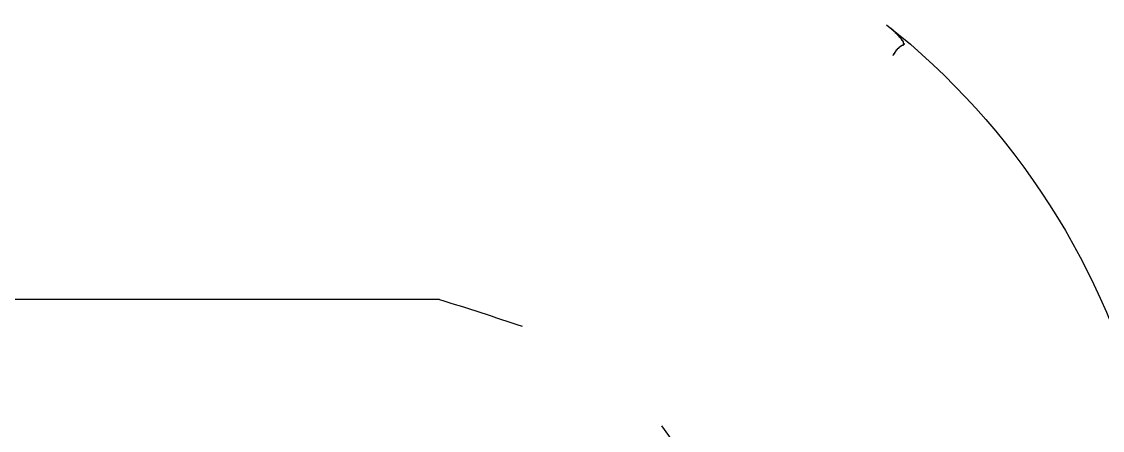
# Model space of a CAD drawing. Header units: millimetres. Extents: x 2698011 to 2856548, y 1019778 to 1210064.
# Drawn here: x 2786959.9 to 2787094.2, y 1123989.3 to 1124040.1 of the extents above; entities that cross this region are included whole.
import ezdxf

# ---------------------------------------------------------------- set-up
doc = ezdxf.new("R2010")
doc.units = ezdxf.units.MM
doc.layers.add('Bloques borde', color=9, linetype='Continuous')
doc.layers.add('Y_ CAJAS', color=9, linetype='Continuous')

# ---------------------------------------------------------------- blocks, each defined once
blk = doc.blocks.new('CO ALURA_  2500 tras 1120 CE ESQ - Inc')
at = {"layer": 'Bloques borde'}
blk.add_line((0.4553, -0.04249), (0.03769, -0.04249), dxfattribs=at)
blk.add_line((0.4553, -0.04249), (0.03769, -0.04249), dxfattribs=at)
for points in [[(0.51167, -0.07281, 0), (0.51167, -0.07282, 0), (0.51167, -0.07283, 0), (0.51167, -0.07283, 0), (0.51167, -0.07284, 0), (0.51167, -0.07285, 0), (0.51167, -0.07285, 0), (0.51167, -0.07286, 0), (0.51177, -0.07287, 0), (0.51177, -0.07287, 0), (0.51177, -0.07288, 0), (0.51177, -0.07289, 0), (0.51177, -0.07289, 0), (0.51177, -0.0729, 0), (0.51177, -0.07291, 0), (0.51177, -0.07291, 0), (0.51177, -0.07292, 0), (0.51177, -0.07292, 0), (0.51177, -0.07293, 0), (0.51177, -0.07294, 0), (0.51177, -0.07294, 0), (0.51177, -0.07295, 0), (0.51177, -0.07296, 0), (0.51177, -0.07296, 0), (0.51177, -0.07297, 0), (0.51177, -0.07297, 0), (0.51177, -0.07298, 0), (0.51177, -0.07299, 0), (0.51177, -0.07299, 0), (0.51177, -0.073, 0), (0.51177, -0.073, 0), (0.51177, -0.07301, 0), (0.51177, -0.07302, 0), (0.51177, -0.07302, 0), (0.51177, -0.07303, 0), (0.51177, -0.07303, 0), (0.51177, -0.07304, 0), (0.51187, -0.07305, 0), (0.51187, -0.07305, 0), (0.51187, -0.07306, 0), (0.51187, -0.07306, 0), (0.51187, -0.07307, 0), (0.51187, -0.07308, 0), (0.51187, -0.07308, 0), (0.51187, -0.07309, 0), (0.51187, -0.07309, 0), (0.51187, -0.0731, 0), (0.51187, -0.0731, 0), (0.51187, -0.07311, 0), (0.51187, -0.07312, 0), (0.51187, -0.07312, 0), (0.51187, -0.07313, 0), (0.51187, -0.07313, 0), (0.51187, -0.07314, 0), (0.51187, -0.07314, 0), (0.51187, -0.07315, 0), (0.51187, -0.07316, 0), (0.51187, -0.07316, 0), (0.51187, -0.07317, 0), (0.51187, -0.07317, 0), (0.51187, -0.07318, 0), (0.51187, -0.07318, 0), (0.51187, -0.07319, 0), (0.51187, -0.07319, 0), (0.51187, -0.0732, 0), (0.51187, -0.07321, 0), (0.51197, -0.07321, 0), (0.51197, -0.07322, 0), (0.51197, -0.07322, 0), (0.51197, -0.07323, 0), (0.51197, -0.07323, 0), (0.51197, -0.07324, 0), (0.51197, -0.07324, 0), (0.51197, -0.07325, 0), (0.51197, -0.07325, 0), (0.51197, -0.07326, 0), (0.51197, -0.07326, 0), (0.51197, -0.07327, 0), (0.51197, -0.07327, 0), (0.51197, -0.07328, 0), (0.51197, -0.07328, 0), (0.51197, -0.07329, 0), (0.51197, -0.07329, 0), (0.51197, -0.0733, 0), (0.51197, -0.07331, 0), (0.51197, -0.07331, 0), (0.51197, -0.07332, 0), (0.51197, -0.07332, 0), (0.51197, -0.07333, 0), (0.51197, -0.07333, 0), (0.51197, -0.07334, 0), (0.51197, -0.07334, 0), (0.51197, -0.07335, 0), (0.51207, -0.07335, 0), (0.51207, -0.07336, 0), (0.51207, -0.07336, 0), (0.51207, -0.07337, 0), (0.51207, -0.07337, 0), (0.51207, -0.07338, 0), (0.51207, -0.07338, 0), (0.51207, -0.07338, 0), (0.51207, -0.07339, 0), (0.51207, -0.07339, 0), (0.51207, -0.0734, 0), (0.51207, -0.0734, 0), (0.51207, -0.07341, 0), (0.51207, -0.07341, 0), (0.51207, -0.07342, 0), (0.51207, -0.07342, 0), (0.51207, -0.07343, 0), (0.51207, -0.07343, 0), (0.51207, -0.07344, 0), (0.51207, -0.07344, 0), (0.51207, -0.07345, 0), (0.51207, -0.07345, 0), (0.51207, -0.07346, 0), (0.51207, -0.07346, 0), (0.51207, -0.07347, 0), (0.51207, -0.07347, 0), (0.51207, -0.07347, 0), (0.51207, -0.07348, 0), (0.51217, -0.07348, 0), (0.51217, -0.07349, 0), (0.51217, -0.07349, 0), (0.51217, -0.0735, 0), (0.51217, -0.0735, 0), (0.51217, -0.07351, 0), (0.51217, -0.07351, 0), (0.51217, -0.07351, 0), (0.51217, -0.07352, 0), (0.51217, -0.07352, 0), (0.51217, -0.07353, 0), (0.51217, -0.07353, 0), (0.51217, -0.07354, 0), (0.51217, -0.07354, 0), (0.51217, -0.07354, 0), (0.51217, -0.07355, 0), (0.51217, -0.07355, 0), (0.51217, -0.07356, 0), (0.51217, -0.07356, 0), (0.51217, -0.07357, 0), (0.51217, -0.07357, 0), (0.51217, -0.07357, 0), (0.51217, -0.07358, 0), (0.51217, -0.07358, 0), (0.51217, -0.07359, 0), (0.51217, -0.07359, 0), (0.51217, -0.07359, 0), (0.51227, -0.0736, 0), (0.51227, -0.0736, 0), (0.51227, -0.07361, 0), (0.51227, -0.07361, 0), (0.51227, -0.07361, 0), (0.51227, -0.07362, 0), (0.51227, -0.07362, 0), (0.51227, -0.07363, 0), (0.51227, -0.07363, 0), (0.51227, -0.07363, 0), (0.51227, -0.07364, 0), (0.51227, -0.07364, 0), (0.51227, -0.07365, 0), (0.51227, -0.07365, 0), (0.51227, -0.07365, 0), (0.51227, -0.07366, 0), (0.51227, -0.07366, 0), (0.51227, -0.07366, 0), (0.51227, -0.07367, 0), (0.51227, -0.07367, 0), (0.51227, -0.07368, 0), (0.51227, -0.07368, 0), (0.51227, -0.07368, 0), (0.51227, -0.07369, 0), (0.51227, -0.07369, 0), (0.51227, -0.07369, 0), (0.51227, -0.0737, 0), (0.51227, -0.0737, 0), (0.51237, -0.0737, 0), (0.51237, -0.07371, 0), (0.51237, -0.07371, 0), (0.51237, -0.07371, 0), (0.51237, -0.07372, 0), (0.51237, -0.07372, 0), (0.51237, -0.07373, 0), (0.51237, -0.07373, 0), (0.51237, -0.07373, 0), (0.51237, -0.07374, 0), (0.51237, -0.07374, 0), (0.51237, -0.07374, 0), (0.51237, -0.07375, 0), (0.51237, -0.07375, 0), (0.51237, -0.07375, 0), (0.51237, -0.07376, 0), (0.51237, -0.07376, 0), (0.51237, -0.07376, 0), (0.51237, -0.07377, 0), (0.51237, -0.07377, 0), (0.51237, -0.07377, 0), (0.51237, -0.07377, 0), (0.51237, -0.07378, 0), (0.51237, -0.07378, 0), (0.51237, -0.07378, 0), (0.51237, -0.07379, 0), (0.51237, -0.07379, 0), (0.51237, -0.07379, 0), (0.51237, -0.0738, 0), (0.51247, -0.0738, 0), (0.51247, -0.0738, 0), (0.51247, -0.07381, 0), (0.51247, -0.07381, 0), (0.51247, -0.07381, 0), (0.51247, -0.07381, 0), (0.51247, -0.07382, 0), (0.51247, -0.07382, 0), (0.51247, -0.07382, 0), (0.51247, -0.07383, 0), (0.51247, -0.07383, 0), (0.51247, -0.07383, 0), (0.51247, -0.07384, 0), (0.51247, -0.07384, 0), (0.51247, -0.07384, 0), (0.51247, -0.07384, 0), (0.51247, -0.07385, 0), (0.51247, -0.07385, 0), (0.51247, -0.07385, 0), (0.51247, -0.07385, 0), (0.51247, -0.07386, 0), (0.51247, -0.07386, 0), (0.51247, -0.07386, 0), (0.51247, -0.07387, 0), (0.51247, -0.07387, 0), (0.51247, -0.07387, 0), (0.51247, -0.07387, 0), (0.51247, -0.07388, 0), (0.51247, -0.07388, 0), (0.51247, -0.07388, 0), (0.51247, -0.07388, 0), (0.51257, -0.07389, 0), (0.51257, -0.07389, 0), (0.51257, -0.07389, 0), (0.51257, -0.07389, 0), (0.51257, -0.0739, 0), (0.51257, -0.0739, 0), (0.51257, -0.0739, 0), (0.51257, -0.0739, 0), (0.51257, -0.07391, 0), (0.51257, -0.07391, 0), (0.51257, -0.07391, 0), (0.51257, -0.07391, 0), (0.51257, -0.07392, 0), (0.51257, -0.07392, 0), (0.51257, -0.07392, 0), (0.51257, -0.07392, 0), (0.51257, -0.07393, 0), (0.51257, -0.07393, 0), (0.51257, -0.07393, 0), (0.51257, -0.07393, 0), (0.51257, -0.07393, 0), (0.51257, -0.07394, 0), (0.51257, -0.07394, 0), (0.51257, -0.07394, 0), (0.51257, -0.07394, 0), (0.51257, -0.07395, 0), (0.51257, -0.07395, 0), (0.51257, -0.07395, 0), (0.51257, -0.07395, 0), (0.51257, -0.07395, 0), (0.51257, -0.07396, 0), (0.51257, -0.07396, 0), (0.51267, -0.07396, 0), (0.51267, -0.07396, 0), (0.51267, -0.07396, 0), (0.51267, -0.07397, 0), (0.51267, -0.07397, 0), (0.51267, -0.07397, 0), (0.51267, -0.07397, 0), (0.51267, -0.07397, 0), (0.51267, -0.07398, 0), (0.51267, -0.07398, 0), (0.51267, -0.07398, 0), (0.51267, -0.07398, 0), (0.51267, -0.07398, 0), (0.51267, -0.07398, 0), (0.51267, -0.07399, 0), (0.51267, -0.07399, 0), (0.51267, -0.07399, 0), (0.51267, -0.07399, 0), (0.51267, -0.07399, 0), (0.51267, -0.074, 0), (0.51267, -0.074, 0), (0.51267, -0.074, 0), (0.51267, -0.074, 0), (0.51267, -0.074, 0), (0.51267, -0.074, 0), (0.51267, -0.07401, 0), (0.51267, -0.07401, 0), (0.51267, -0.07401, 0), (0.51267, -0.07401, 0), (0.51267, -0.07401, 0), (0.51267, -0.07401, 0), (0.51267, -0.07401, 0), (0.51267, -0.07402, 0), (0.51267, -0.07402, 0), (0.51267, -0.07402, 0), (0.51267, -0.07402, 0), (0.51267, -0.07402, 0), (0.51277, -0.07402, 0), (0.51277, -0.07402, 0), (0.51277, -0.07403, 0), (0.51277, -0.07403, 0), (0.51277, -0.07403, 0), (0.51277, -0.07403, 0), (0.51277, -0.07403, 0), (0.51277, -0.07403, 0), (0.51277, -0.07403, 0), (0.51277, -0.07404, 0), (0.51277, -0.07404, 0), (0.51277, -0.07404, 0), (0.51277, -0.07404, 0), (0.51277, -0.07404, 0), (0.51277, -0.07404, 0), (0.51277, -0.07404, 0), (0.51277, -0.07404, 0), (0.51277, -0.07405, 0), (0.51277, -0.07405, 0), (0.51277, -0.07405, 0), (0.51277, -0.07405, 0), (0.51277, -0.07405, 0), (0.51277, -0.07405, 0), (0.51277, -0.07405, 0), (0.51277, -0.07405, 0), (0.51277, -0.07405, 0), (0.51277, -0.07406, 0), (0.51277, -0.07406, 0), (0.51277, -0.07406, 0), (0.51277, -0.07406, 0), (0.51277, -0.07406, 0), (0.51277, -0.07406, 0), (0.51277, -0.07406, 0), (0.51277, -0.07406, 0), (0.51277, -0.07406, 0), (0.51277, -0.07406, 0), (0.51277, -0.07406, 0), (0.51277, -0.07407, 0), (0.51277, -0.07407, 0), (0.51277, -0.07407, 0), (0.51277, -0.07407, 0), (0.51277, -0.07407, 0), (0.51277, -0.07407, 0), (0.51287, -0.07407, 0), (0.51287, -0.07407, 0), (0.51287, -0.07407, 0), (0.51287, -0.07407, 0), (0.51287, -0.07407, 0), (0.51287, -0.07407, 0), (0.51287, -0.07407, 0), (0.51287, -0.07408, 0), (0.51287, -0.07408, 0), (0.51287, -0.07408, 0), (0.51287, -0.07408, 0), (0.51287, -0.07408, 0), (0.51287, -0.07408, 0), (0.51287, -0.07408, 0), (0.51287, -0.07408, 0), (0.51287, -0.07408, 0), (0.51287, -0.07408, 0), (0.51287, -0.07408, 0), (0.51287, -0.07408, 0), (0.51287, -0.07408, 0), (0.51287, -0.07408, 0), (0.51287, -0.07408, 0), (0.51287, -0.07408, 0), (0.51287, -0.07408, 0), (0.51287, -0.07408, 0), (0.51287, -0.07408, 0), (0.51287, -0.07408, 0), (0.51287, -0.07409, 0), (0.51287, -0.07409, 0), (0.51287, -0.07409, 0), (0.51287, -0.07409, 0), (0.51287, -0.07409, 0), (0.51287, -0.07409, 0), (0.51287, -0.07409, 0), (0.51287, -0.07409, 0), (0.51287, -0.07409, 0)], [(0.51167, -0.07281, 0), (0.51167, -0.07282, 0), (0.51167, -0.07283, 0), (0.51167, -0.07283, 0), (0.51167, -0.07284, 0), (0.51167, -0.07285, 0), (0.51167, -0.07285, 0), (0.51167, -0.07286, 0), (0.51177, -0.07287, 0), (0.51177, -0.07287, 0), (0.51177, -0.07288, 0), (0.51177, -0.07289, 0), (0.51177, -0.07289, 0), (0.51177, -0.0729, 0), (0.51177, -0.07291, 0), (0.51177, -0.07291, 0), (0.51177, -0.07292, 0), (0.51177, -0.07292, 0), (0.51177, -0.07293, 0), (0.51177, -0.07294, 0), (0.51177, -0.07294, 0), (0.51177, -0.07295, 0), (0.51177, -0.07296, 0), (0.51177, -0.07296, 0), (0.51177, -0.07297, 0), (0.51177, -0.07297, 0), (0.51177, -0.07298, 0), (0.51177, -0.07299, 0), (0.51177, -0.07299, 0), (0.51177, -0.073, 0), (0.51177, -0.073, 0), (0.51177, -0.07301, 0), (0.51177, -0.07302, 0), (0.51177, -0.07302, 0), (0.51177, -0.07303, 0), (0.51177, -0.07303, 0), (0.51177, -0.07304, 0), (0.51187, -0.07305, 0), (0.51187, -0.07305, 0), (0.51187, -0.07306, 0), (0.51187, -0.07306, 0), (0.51187, -0.07307, 0), (0.51187, -0.07308, 0), (0.51187, -0.07308, 0), (0.51187, -0.07309, 0), (0.51187, -0.07309, 0), (0.51187, -0.0731, 0), (0.51187, -0.0731, 0), (0.51187, -0.07311, 0), (0.51187, -0.07312, 0), (0.51187, -0.07312, 0), (0.51187, -0.07313, 0), (0.51187, -0.07313, 0), (0.51187, -0.07314, 0), (0.51187, -0.07314, 0), (0.51187, -0.07315, 0), (0.51187, -0.07316, 0), (0.51187, -0.07316, 0), (0.51187, -0.07317, 0), (0.51187, -0.07317, 0), (0.51187, -0.07318, 0), (0.51187, -0.07318, 0), (0.51187, -0.07319, 0), (0.51187, -0.07319, 0), (0.51187, -0.0732, 0), (0.51187, -0.07321, 0), (0.51197, -0.07321, 0), (0.51197, -0.07322, 0), (0.51197, -0.07322, 0), (0.51197, -0.07323, 0), (0.51197, -0.07323, 0), (0.51197, -0.07324, 0), (0.51197, -0.07324, 0), (0.51197, -0.07325, 0), (0.51197, -0.07325, 0), (0.51197, -0.07326, 0), (0.51197, -0.07326, 0), (0.51197, -0.07327, 0), (0.51197, -0.07327, 0), (0.51197, -0.07328, 0), (0.51197, -0.07328, 0), (0.51197, -0.07329, 0), (0.51197, -0.07329, 0), (0.51197, -0.0733, 0), (0.51197, -0.07331, 0), (0.51197, -0.07331, 0), (0.51197, -0.07332, 0), (0.51197, -0.07332, 0), (0.51197, -0.07333, 0), (0.51197, -0.07333, 0), (0.51197, -0.07334, 0), (0.51197, -0.07334, 0), (0.51197, -0.07335, 0), (0.51207, -0.07335, 0), (0.51207, -0.07336, 0), (0.51207, -0.07336, 0), (0.51207, -0.07337, 0), (0.51207, -0.07337, 0), (0.51207, -0.07338, 0), (0.51207, -0.07338, 0), (0.51207, -0.07338, 0), (0.51207, -0.07339, 0), (0.51207, -0.07339, 0), (0.51207, -0.0734, 0), (0.51207, -0.0734, 0), (0.51207, -0.07341, 0), (0.51207, -0.07341, 0), (0.51207, -0.07342, 0), (0.51207, -0.07342, 0), (0.51207, -0.07343, 0), (0.51207, -0.07343, 0), (0.51207, -0.07344, 0), (0.51207, -0.07344, 0), (0.51207, -0.07345, 0), (0.51207, -0.07345, 0), (0.51207, -0.07346, 0), (0.51207, -0.07346, 0), (0.51207, -0.07347, 0), (0.51207, -0.07347, 0), (0.51207, -0.07347, 0), (0.51207, -0.07348, 0), (0.51217, -0.07348, 0), (0.51217, -0.07349, 0), (0.51217, -0.07349, 0), (0.51217, -0.0735, 0), (0.51217, -0.0735, 0), (0.51217, -0.07351, 0), (0.51217, -0.07351, 0), (0.51217, -0.07351, 0), (0.51217, -0.07352, 0), (0.51217, -0.07352, 0), (0.51217, -0.07353, 0), (0.51217, -0.07353, 0), (0.51217, -0.07354, 0), (0.51217, -0.07354, 0), (0.51217, -0.07354, 0), (0.51217, -0.07355, 0), (0.51217, -0.07355, 0), (0.51217, -0.07356, 0), (0.51217, -0.07356, 0), (0.51217, -0.07357, 0), (0.51217, -0.07357, 0), (0.51217, -0.07357, 0), (0.51217, -0.07358, 0), (0.51217, -0.07358, 0), (0.51217, -0.07359, 0), (0.51217, -0.07359, 0), (0.51217, -0.07359, 0), (0.51227, -0.0736, 0), (0.51227, -0.0736, 0), (0.51227, -0.07361, 0), (0.51227, -0.07361, 0), (0.51227, -0.07361, 0), (0.51227, -0.07362, 0), (0.51227, -0.07362, 0), (0.51227, -0.07363, 0), (0.51227, -0.07363, 0), (0.51227, -0.07363, 0), (0.51227, -0.07364, 0), (0.51227, -0.07364, 0), (0.51227, -0.07365, 0), (0.51227, -0.07365, 0), (0.51227, -0.07365, 0), (0.51227, -0.07366, 0), (0.51227, -0.07366, 0), (0.51227, -0.07366, 0), (0.51227, -0.07367, 0), (0.51227, -0.07367, 0), (0.51227, -0.07368, 0), (0.51227, -0.07368, 0), (0.51227, -0.07368, 0), (0.51227, -0.07369, 0), (0.51227, -0.07369, 0), (0.51227, -0.07369, 0), (0.51227, -0.0737, 0), (0.51227, -0.0737, 0), (0.51237, -0.0737, 0), (0.51237, -0.07371, 0), (0.51237, -0.07371, 0), (0.51237, -0.07371, 0), (0.51237, -0.07372, 0), (0.51237, -0.07372, 0), (0.51237, -0.07373, 0), (0.51237, -0.07373, 0), (0.51237, -0.07373, 0), (0.51237, -0.07374, 0), (0.51237, -0.07374, 0), (0.51237, -0.07374, 0), (0.51237, -0.07375, 0), (0.51237, -0.07375, 0), (0.51237, -0.07375, 0), (0.51237, -0.07376, 0), (0.51237, -0.07376, 0), (0.51237, -0.07376, 0), (0.51237, -0.07377, 0), (0.51237, -0.07377, 0), (0.51237, -0.07377, 0), (0.51237, -0.07377, 0), (0.51237, -0.07378, 0), (0.51237, -0.07378, 0), (0.51237, -0.07378, 0), (0.51237, -0.07379, 0), (0.51237, -0.07379, 0), (0.51237, -0.07379, 0), (0.51237, -0.0738, 0), (0.51247, -0.0738, 0), (0.51247, -0.0738, 0), (0.51247, -0.07381, 0), (0.51247, -0.07381, 0), (0.51247, -0.07381, 0), (0.51247, -0.07381, 0), (0.51247, -0.07382, 0), (0.51247, -0.07382, 0), (0.51247, -0.07382, 0), (0.51247, -0.07383, 0), (0.51247, -0.07383, 0), (0.51247, -0.07383, 0), (0.51247, -0.07384, 0), (0.51247, -0.07384, 0), (0.51247, -0.07384, 0), (0.51247, -0.07384, 0), (0.51247, -0.07385, 0), (0.51247, -0.07385, 0), (0.51247, -0.07385, 0), (0.51247, -0.07385, 0), (0.51247, -0.07386, 0), (0.51247, -0.07386, 0), (0.51247, -0.07386, 0), (0.51247, -0.07387, 0), (0.51247, -0.07387, 0), (0.51247, -0.07387, 0), (0.51247, -0.07387, 0), (0.51247, -0.07388, 0), (0.51247, -0.07388, 0), (0.51247, -0.07388, 0), (0.51247, -0.07388, 0), (0.51257, -0.07389, 0), (0.51257, -0.07389, 0), (0.51257, -0.07389, 0), (0.51257, -0.07389, 0), (0.51257, -0.0739, 0), (0.51257, -0.0739, 0), (0.51257, -0.0739, 0), (0.51257, -0.0739, 0), (0.51257, -0.07391, 0), (0.51257, -0.07391, 0), (0.51257, -0.07391, 0), (0.51257, -0.07391, 0), (0.51257, -0.07392, 0), (0.51257, -0.07392, 0), (0.51257, -0.07392, 0), (0.51257, -0.07392, 0), (0.51257, -0.07393, 0), (0.51257, -0.07393, 0), (0.51257, -0.07393, 0), (0.51257, -0.07393, 0), (0.51257, -0.07393, 0), (0.51257, -0.07394, 0), (0.51257, -0.07394, 0), (0.51257, -0.07394, 0), (0.51257, -0.07394, 0), (0.51257, -0.07395, 0), (0.51257, -0.07395, 0), (0.51257, -0.07395, 0), (0.51257, -0.07395, 0), (0.51257, -0.07395, 0), (0.51257, -0.07396, 0), (0.51257, -0.07396, 0), (0.51267, -0.07396, 0), (0.51267, -0.07396, 0), (0.51267, -0.07396, 0), (0.51267, -0.07397, 0), (0.51267, -0.07397, 0), (0.51267, -0.07397, 0), (0.51267, -0.07397, 0), (0.51267, -0.07397, 0), (0.51267, -0.07398, 0), (0.51267, -0.07398, 0), (0.51267, -0.07398, 0), (0.51267, -0.07398, 0), (0.51267, -0.07398, 0), (0.51267, -0.07398, 0), (0.51267, -0.07399, 0), (0.51267, -0.07399, 0), (0.51267, -0.07399, 0), (0.51267, -0.07399, 0), (0.51267, -0.07399, 0), (0.51267, -0.074, 0), (0.51267, -0.074, 0), (0.51267, -0.074, 0), (0.51267, -0.074, 0), (0.51267, -0.074, 0), (0.51267, -0.074, 0), (0.51267, -0.07401, 0), (0.51267, -0.07401, 0), (0.51267, -0.07401, 0), (0.51267, -0.07401, 0), (0.51267, -0.07401, 0), (0.51267, -0.07401, 0), (0.51267, -0.07401, 0), (0.51267, -0.07402, 0), (0.51267, -0.07402, 0), (0.51267, -0.07402, 0), (0.51267, -0.07402, 0), (0.51267, -0.07402, 0), (0.51277, -0.07402, 0), (0.51277, -0.07402, 0), (0.51277, -0.07403, 0), (0.51277, -0.07403, 0), (0.51277, -0.07403, 0), (0.51277, -0.07403, 0), (0.51277, -0.07403, 0), (0.51277, -0.07403, 0), (0.51277, -0.07403, 0), (0.51277, -0.07404, 0), (0.51277, -0.07404, 0), (0.51277, -0.07404, 0), (0.51277, -0.07404, 0), (0.51277, -0.07404, 0), (0.51277, -0.07404, 0), (0.51277, -0.07404, 0), (0.51277, -0.07404, 0), (0.51277, -0.07405, 0), (0.51277, -0.07405, 0), (0.51277, -0.07405, 0), (0.51277, -0.07405, 0), (0.51277, -0.07405, 0), (0.51277, -0.07405, 0), (0.51277, -0.07405, 0), (0.51277, -0.07405, 0), (0.51277, -0.07405, 0), (0.51277, -0.07406, 0), (0.51277, -0.07406, 0), (0.51277, -0.07406, 0), (0.51277, -0.07406, 0), (0.51277, -0.07406, 0), (0.51277, -0.07406, 0), (0.51277, -0.07406, 0), (0.51277, -0.07406, 0), (0.51277, -0.07406, 0), (0.51277, -0.07406, 0), (0.51277, -0.07406, 0), (0.51277, -0.07407, 0), (0.51277, -0.07407, 0), (0.51277, -0.07407, 0), (0.51277, -0.07407, 0), (0.51277, -0.07407, 0), (0.51277, -0.07407, 0), (0.51287, -0.07407, 0), (0.51287, -0.07407, 0), (0.51287, -0.07407, 0), (0.51287, -0.07407, 0), (0.51287, -0.07407, 0), (0.51287, -0.07407, 0), (0.51287, -0.07407, 0), (0.51287, -0.07408, 0), (0.51287, -0.07408, 0), (0.51287, -0.07408, 0), (0.51287, -0.07408, 0), (0.51287, -0.07408, 0), (0.51287, -0.07408, 0), (0.51287, -0.07408, 0), (0.51287, -0.07408, 0), (0.51287, -0.07408, 0), (0.51287, -0.07408, 0), (0.51287, -0.07408, 0), (0.51287, -0.07408, 0), (0.51287, -0.07408, 0), (0.51287, -0.07408, 0), (0.51287, -0.07408, 0), (0.51287, -0.07408, 0), (0.51287, -0.07408, 0), (0.51287, -0.07408, 0), (0.51287, -0.07408, 0), (0.51287, -0.07408, 0), (0.51287, -0.07409, 0), (0.51287, -0.07409, 0), (0.51287, -0.07409, 0), (0.51287, -0.07409, 0), (0.51287, -0.07409, 0), (0.51287, -0.07409, 0), (0.51287, -0.07409, 0), (0.51287, -0.07409, 0), (0.51287, -0.07409, 0)], [(0.51287, -0.07409, 0), (0.51287, -0.07409, 0), (0.51287, -0.07409, 0), (0.51287, -0.07409, 0), (0.51287, -0.07409, 0), (0.51287, -0.07409, 0), (0.51287, -0.07409, 0), (0.51287, -0.07409, 0), (0.51287, -0.07409, 0), (0.51287, -0.07409, 0), (0.51287, -0.07409, 0), (0.51297, -0.07409, 0), (0.51297, -0.07409, 0), (0.51297, -0.07409, 0), (0.51297, -0.0741, 0), (0.51297, -0.0741, 0), (0.51297, -0.0741, 0), (0.51297, -0.0741, 0), (0.51297, -0.0741, 0), (0.51297, -0.0741, 0), (0.51297, -0.0741, 0), (0.51297, -0.0741, 0), (0.51297, -0.0741, 0), (0.51297, -0.0741, 0), (0.51297, -0.0741, 0), (0.51297, -0.0741, 0), (0.51297, -0.07411, 0), (0.51297, -0.07411, 0), (0.51297, -0.07411, 0), (0.51297, -0.07411, 0), (0.51297, -0.07411, 0), (0.51297, -0.07411, 0), (0.51297, -0.07411, 0), (0.51297, -0.07411, 0), (0.51297, -0.07411, 0), (0.51297, -0.07412, 0), (0.51297, -0.07412, 0), (0.51297, -0.07412, 0), (0.51297, -0.07412, 0), (0.51297, -0.07412, 0), (0.51297, -0.07412, 0), (0.51297, -0.07412, 0), (0.51297, -0.07413, 0), (0.51297, -0.07413, 0), (0.51297, -0.07413, 0), (0.51297, -0.07413, 0), (0.51297, -0.07413, 0), (0.51297, -0.07413, 0), (0.51297, -0.07413, 0), (0.51297, -0.07414, 0), (0.51297, -0.07414, 0), (0.51297, -0.07414, 0), (0.51297, -0.07414, 0), (0.51297, -0.07414, 0), (0.51297, -0.07414, 0), (0.51297, -0.07415, 0), (0.51297, -0.07415, 0), (0.51297, -0.07415, 0), (0.51297, -0.07415, 0), (0.51297, -0.07415, 0), (0.51297, -0.07416, 0), (0.51297, -0.07416, 0), (0.51297, -0.07416, 0), (0.51297, -0.07416, 0), (0.51297, -0.07416, 0), (0.51297, -0.07416, 0), (0.51297, -0.07417, 0), (0.51297, -0.07417, 0), (0.51297, -0.07417, 0), (0.51297, -0.07417, 0), (0.51297, -0.07418, 0), (0.51297, -0.07418, 0), (0.51297, -0.07418, 0), (0.51297, -0.07418, 0), (0.51297, -0.07418, 0), (0.51307, -0.07419, 0), (0.51307, -0.07419, 0), (0.51307, -0.07419, 0), (0.51307, -0.07419, 0), (0.51307, -0.0742, 0), (0.51307, -0.0742, 0), (0.51307, -0.0742, 0), (0.51307, -0.0742, 0), (0.51307, -0.0742, 0), (0.51307, -0.07421, 0), (0.51307, -0.07421, 0), (0.51307, -0.07421, 0), (0.51307, -0.07421, 0), (0.51307, -0.07422, 0), (0.51307, -0.07422, 0), (0.51307, -0.07422, 0), (0.51307, -0.07422, 0), (0.51307, -0.07423, 0), (0.51307, -0.07423, 0), (0.51307, -0.07423, 0), (0.51307, -0.07424, 0), (0.51307, -0.07424, 0), (0.51307, -0.07424, 0), (0.51307, -0.07424, 0), (0.51307, -0.07425, 0), (0.51307, -0.07425, 0), (0.51307, -0.07425, 0), (0.51307, -0.07426, 0), (0.51307, -0.07426, 0), (0.51307, -0.07426, 0), (0.51307, -0.07426, 0), (0.51297, -0.07427, 0), (0.51297, -0.07427, 0), (0.51297, -0.07427, 0), (0.51297, -0.07428, 0), (0.51297, -0.07428, 0), (0.51297, -0.07428, 0), (0.51297, -0.07429, 0), (0.51297, -0.07429, 0), (0.51297, -0.07429, 0), (0.51297, -0.07429, 0), (0.51297, -0.0743, 0), (0.51297, -0.0743, 0), (0.51297, -0.0743, 0), (0.51297, -0.07431, 0), (0.51297, -0.07431, 0), (0.51297, -0.07431, 0), (0.51297, -0.07432, 0), (0.51297, -0.07432, 0), (0.51297, -0.07432, 0), (0.51297, -0.07433, 0), (0.51297, -0.07433, 0), (0.51297, -0.07433, 0), (0.51297, -0.07434, 0), (0.51297, -0.07434, 0), (0.51297, -0.07434, 0), (0.51297, -0.07435, 0), (0.51297, -0.07435, 0), (0.51297, -0.07436, 0), (0.51297, -0.07436, 0), (0.51297, -0.07436, 0), (0.51297, -0.07437, 0), (0.51297, -0.07437, 0), (0.51297, -0.07437, 0), (0.51297, -0.07438, 0), (0.51297, -0.07438, 0), (0.51297, -0.07438, 0), (0.51297, -0.07439, 0), (0.51297, -0.07439, 0), (0.51297, -0.0744, 0), (0.51297, -0.0744, 0), (0.51297, -0.0744, 0), (0.51297, -0.07441, 0), (0.51297, -0.07441, 0), (0.51297, -0.07442, 0), (0.51297, -0.07442, 0), (0.51297, -0.07442, 0), (0.51297, -0.07443, 0), (0.51297, -0.07443, 0), (0.51297, -0.07443, 0), (0.51297, -0.07444, 0), (0.51297, -0.07444, 0), (0.51297, -0.07445, 0), (0.51297, -0.07445, 0), (0.51297, -0.07445, 0), (0.51297, -0.07446, 0), (0.51297, -0.07446, 0), (0.51297, -0.07447, 0), (0.51297, -0.07447, 0), (0.51297, -0.07448, 0), (0.51297, -0.07448, 0), (0.51297, -0.07448, 0), (0.51297, -0.07449, 0), (0.51297, -0.07449, 0), (0.51297, -0.0745, 0), (0.51297, -0.0745, 0), (0.51297, -0.07451, 0), (0.51287, -0.07451, 0), (0.51287, -0.07451, 0), (0.51287, -0.07452, 0), (0.51287, -0.07452, 0), (0.51287, -0.07453, 0), (0.51287, -0.07453, 0), (0.51287, -0.07454, 0), (0.51287, -0.07454, 0), (0.51287, -0.07454, 0), (0.51287, -0.07455, 0), (0.51287, -0.07455, 0), (0.51287, -0.07456, 0), (0.51287, -0.07456, 0), (0.51287, -0.07457, 0), (0.51287, -0.07457, 0), (0.51287, -0.07458, 0), (0.51287, -0.07458, 0), (0.51287, -0.07459, 0), (0.51287, -0.07459, 0), (0.51287, -0.0746, 0), (0.51287, -0.0746, 0), (0.51287, -0.0746, 0), (0.51287, -0.07461, 0), (0.51287, -0.07461, 0), (0.51287, -0.07462, 0), (0.51287, -0.07462, 0), (0.51287, -0.07463, 0), (0.51287, -0.07463, 0), (0.51287, -0.07464, 0), (0.51287, -0.07464, 0), (0.51287, -0.07465, 0), (0.51287, -0.07465, 0), (0.51287, -0.07466, 0), (0.51277, -0.07466, 0), (0.51277, -0.07467, 0), (0.51277, -0.07467, 0), (0.51277, -0.07468, 0), (0.51277, -0.07468, 0), (0.51277, -0.07469, 0), (0.51277, -0.07469, 0), (0.51277, -0.0747, 0), (0.51277, -0.0747, 0), (0.51277, -0.07471, 0), (0.51277, -0.07471, 0), (0.51277, -0.07472, 0), (0.51277, -0.07472, 0), (0.51277, -0.07473, 0), (0.51277, -0.07473, 0), (0.51277, -0.07474, 0), (0.51277, -0.07474, 0), (0.51277, -0.07475, 0), (0.51277, -0.07475, 0), (0.51277, -0.07476, 0), (0.51277, -0.07477, 0), (0.51277, -0.07477, 0), (0.51277, -0.07478, 0), (0.51277, -0.07478, 0), (0.51277, -0.07479, 0), (0.51277, -0.07479, 0), (0.51277, -0.0748, 0), (0.51267, -0.0748, 0), (0.51267, -0.07481, 0), (0.51267, -0.07481, 0), (0.51267, -0.07482, 0), (0.51267, -0.07482, 0), (0.51267, -0.07483, 0), (0.51267, -0.07484, 0), (0.51267, -0.07484, 0), (0.51267, -0.07485, 0), (0.51267, -0.07485, 0), (0.51267, -0.07486, 0), (0.51267, -0.07486, 0), (0.51267, -0.07487, 0), (0.51267, -0.07487, 0), (0.51267, -0.07488, 0), (0.51267, -0.07489, 0), (0.51267, -0.07489, 0), (0.51267, -0.0749, 0), (0.51267, -0.0749, 0), (0.51267, -0.07491, 0), (0.51267, -0.07491, 0), (0.51267, -0.07492, 0), (0.51257, -0.07493, 0), (0.51257, -0.07493, 0), (0.51257, -0.07494, 0), (0.51257, -0.07494, 0), (0.51257, -0.07495, 0), (0.51257, -0.07495, 0), (0.51257, -0.07496, 0), (0.51257, -0.07497, 0), (0.51257, -0.07497, 0), (0.51257, -0.07498, 0), (0.51257, -0.07498, 0), (0.51257, -0.07499, 0), (0.51257, -0.075, 0), (0.51257, -0.075, 0), (0.51257, -0.07501, 0), (0.51257, -0.07501, 0), (0.51257, -0.07502, 0), (0.51257, -0.07503, 0), (0.51257, -0.07503, 0), (0.51257, -0.07504, 0), (0.51247, -0.07504, 0), (0.51247, -0.07505, 0), (0.51247, -0.07505, 0), (0.51247, -0.07506, 0), (0.51247, -0.07507, 0), (0.51247, -0.07507, 0), (0.51247, -0.07508, 0), (0.51247, -0.07509, 0), (0.51247, -0.07509, 0), (0.51247, -0.0751, 0), (0.51247, -0.0751, 0), (0.51247, -0.07511, 0), (0.51247, -0.07512, 0), (0.51247, -0.07512, 0), (0.51247, -0.07513, 0), (0.51247, -0.07513, 0), (0.51247, -0.07514, 0), (0.51247, -0.07515, 0), (0.51247, -0.07515, 0), (0.51237, -0.07516, 0), (0.51237, -0.07516, 0), (0.51237, -0.07517, 0), (0.51237, -0.07518, 0), (0.51237, -0.07518, 0), (0.51237, -0.07519, 0), (0.51237, -0.0752, 0), (0.51237, -0.0752, 0), (0.51237, -0.07521, 0), (0.51237, -0.07521, 0), (0.51237, -0.07522, 0), (0.51237, -0.07523, 0), (0.51237, -0.07523, 0), (0.51237, -0.07524, 0), (0.51237, -0.07525, 0), (0.51237, -0.07525, 0), (0.51237, -0.07526, 0), (0.51227, -0.07527, 0), (0.51227, -0.07527, 0), (0.51227, -0.07528, 0), (0.51227, -0.07528, 0), (0.51227, -0.07529, 0), (0.51227, -0.0753, 0), (0.51227, -0.0753, 0), (0.51227, -0.07531, 0), (0.51227, -0.07532, 0), (0.51227, -0.07532, 0), (0.51227, -0.07533, 0), (0.51227, -0.07534, 0), (0.51227, -0.07534, 0), (0.51227, -0.07535, 0), (0.51227, -0.07536, 0), (0.51227, -0.07536, 0), (0.51227, -0.07537, 0), (0.51217, -0.07538, 0), (0.51217, -0.07538, 0), (0.51217, -0.07539, 0), (0.51217, -0.0754, 0), (0.51217, -0.0754, 0), (0.51217, -0.07541, 0), (0.51217, -0.07541, 0), (0.51217, -0.07542, 0), (0.51217, -0.07543, 0), (0.51217, -0.07543, 0), (0.51217, -0.07544, 0), (0.51217, -0.07545, 0), (0.51217, -0.07545, 0), (0.51217, -0.07546, 0), (0.51217, -0.07547, 0), (0.51207, -0.07547, 0), (0.51207, -0.07548, 0), (0.51207, -0.07549, 0), (0.51207, -0.07549, 0), (0.51207, -0.0755, 0), (0.51207, -0.07551, 0), (0.51207, -0.07552, 0), (0.51207, -0.07552, 0), (0.51207, -0.07553, 0), (0.51207, -0.07554, 0), (0.51207, -0.07554, 0), (0.51207, -0.07555, 0), (0.51207, -0.07556, 0), (0.51207, -0.07556, 0), (0.51207, -0.07557, 0), (0.51197, -0.07558, 0), (0.51197, -0.07558, 0), (0.51197, -0.07559, 0), (0.51197, -0.0756, 0), (0.51197, -0.0756, 0), (0.51197, -0.07561, 0), (0.51197, -0.07562, 0), (0.51197, -0.07562, 0), (0.51197, -0.07563, 0), (0.51197, -0.07564, 0), (0.51197, -0.07565, 0), (0.51197, -0.07565, 0), (0.51197, -0.07566, 0), (0.51197, -0.07567, 0), (0.51197, -0.07567, 0), (0.51187, -0.07568, 0), (0.51187, -0.07569, 0), (0.51187, -0.07569, 0), (0.51187, -0.0757, 0), (0.51187, -0.07571, 0), (0.51187, -0.07572, 0), (0.51187, -0.07572, 0), (0.51187, -0.07573, 0), (0.51187, -0.07574, 0), (0.51187, -0.07574, 0), (0.51187, -0.07575, 0), (0.51187, -0.07576, 0), (0.51187, -0.07576, 0), (0.51187, -0.07577, 0), (0.51177, -0.07578, 0), (0.51177, -0.07579, 0), (0.51177, -0.07579, 0), (0.51177, -0.0758, 0), (0.51177, -0.07581, 0), (0.51177, -0.07581, 0), (0.51177, -0.07582, 0), (0.51177, -0.07583, 0), (0.51177, -0.07584, 0), (0.51177, -0.07584, 0), (0.51177, -0.07585, 0), (0.51177, -0.07586, 0), (0.51177, -0.07586, 0), (0.51167, -0.07587, 0), (0.51167, -0.07588, 0), (0.51167, -0.07589, 0), (0.51167, -0.07589, 0), (0.51167, -0.0759, 0), (0.51167, -0.07591, 0), (0.51167, -0.07592, 0), (0.51167, -0.07592, 0), (0.51167, -0.07593, 0), (0.51167, -0.07594, 0), (0.51167, -0.07595, 0), (0.51167, -0.07595, 0), (0.51167, -0.07596, 0), (0.51157, -0.07597, 0), (0.51157, -0.07597, 0), (0.51157, -0.07598, 0), (0.51157, -0.07599, 0), (0.51157, -0.076, 0), (0.51157, -0.076, 0), (0.51157, -0.07601, 0), (0.51157, -0.07602, 0), (0.51157, -0.07603, 0), (0.51157, -0.07603, 0), (0.51157, -0.07604, 0), (0.51157, -0.07605, 0), (0.51157, -0.07606, 0), (0.51147, -0.07606, 0), (0.51147, -0.07607, 0), (0.51147, -0.07608, 0), (0.51147, -0.07609, 0), (0.51147, -0.07609, 0), (0.51147, -0.0761, 0), (0.51147, -0.07611, 0), (0.51147, -0.07612, 0), (0.51147, -0.07612, 0), (0.51147, -0.07613, 0), (0.51147, -0.07614, 0), (0.51147, -0.07615, 0), (0.51137, -0.07615, 0), (0.51137, -0.07616, 0), (0.51137, -0.07617, 0), (0.51137, -0.07618, 0), (0.51137, -0.07618, 0), (0.51137, -0.07619, 0), (0.51137, -0.0762, 0), (0.51137, -0.07621, 0), (0.51137, -0.07621, 0), (0.51137, -0.07622, 0), (0.51137, -0.07623, 0)], [(0.51287, -0.07409, 0), (0.51287, -0.07409, 0), (0.51287, -0.07409, 0), (0.51287, -0.07409, 0), (0.51287, -0.07409, 0), (0.51287, -0.07409, 0), (0.51287, -0.07409, 0), (0.51287, -0.07409, 0), (0.51287, -0.07409, 0), (0.51287, -0.07409, 0), (0.51287, -0.07409, 0), (0.51297, -0.07409, 0), (0.51297, -0.07409, 0), (0.51297, -0.07409, 0), (0.51297, -0.0741, 0), (0.51297, -0.0741, 0), (0.51297, -0.0741, 0), (0.51297, -0.0741, 0), (0.51297, -0.0741, 0), (0.51297, -0.0741, 0), (0.51297, -0.0741, 0), (0.51297, -0.0741, 0), (0.51297, -0.0741, 0), (0.51297, -0.0741, 0), (0.51297, -0.0741, 0), (0.51297, -0.0741, 0), (0.51297, -0.07411, 0), (0.51297, -0.07411, 0), (0.51297, -0.07411, 0), (0.51297, -0.07411, 0), (0.51297, -0.07411, 0), (0.51297, -0.07411, 0), (0.51297, -0.07411, 0), (0.51297, -0.07411, 0), (0.51297, -0.07411, 0), (0.51297, -0.07412, 0), (0.51297, -0.07412, 0), (0.51297, -0.07412, 0), (0.51297, -0.07412, 0), (0.51297, -0.07412, 0), (0.51297, -0.07412, 0), (0.51297, -0.07412, 0), (0.51297, -0.07413, 0), (0.51297, -0.07413, 0), (0.51297, -0.07413, 0), (0.51297, -0.07413, 0), (0.51297, -0.07413, 0), (0.51297, -0.07413, 0), (0.51297, -0.07413, 0), (0.51297, -0.07414, 0), (0.51297, -0.07414, 0), (0.51297, -0.07414, 0), (0.51297, -0.07414, 0), (0.51297, -0.07414, 0), (0.51297, -0.07414, 0), (0.51297, -0.07415, 0), (0.51297, -0.07415, 0), (0.51297, -0.07415, 0), (0.51297, -0.07415, 0), (0.51297, -0.07415, 0), (0.51297, -0.07416, 0), (0.51297, -0.07416, 0), (0.51297, -0.07416, 0), (0.51297, -0.07416, 0), (0.51297, -0.07416, 0), (0.51297, -0.07416, 0), (0.51297, -0.07417, 0), (0.51297, -0.07417, 0), (0.51297, -0.07417, 0), (0.51297, -0.07417, 0), (0.51297, -0.07418, 0), (0.51297, -0.07418, 0), (0.51297, -0.07418, 0), (0.51297, -0.07418, 0), (0.51297, -0.07418, 0), (0.51307, -0.07419, 0), (0.51307, -0.07419, 0), (0.51307, -0.07419, 0), (0.51307, -0.07419, 0), (0.51307, -0.0742, 0), (0.51307, -0.0742, 0), (0.51307, -0.0742, 0), (0.51307, -0.0742, 0), (0.51307, -0.0742, 0), (0.51307, -0.07421, 0), (0.51307, -0.07421, 0), (0.51307, -0.07421, 0), (0.51307, -0.07421, 0), (0.51307, -0.07422, 0), (0.51307, -0.07422, 0), (0.51307, -0.07422, 0), (0.51307, -0.07422, 0), (0.51307, -0.07423, 0), (0.51307, -0.07423, 0), (0.51307, -0.07423, 0), (0.51307, -0.07424, 0), (0.51307, -0.07424, 0), (0.51307, -0.07424, 0), (0.51307, -0.07424, 0), (0.51307, -0.07425, 0), (0.51307, -0.07425, 0), (0.51307, -0.07425, 0), (0.51307, -0.07426, 0), (0.51307, -0.07426, 0), (0.51307, -0.07426, 0), (0.51307, -0.07426, 0), (0.51297, -0.07427, 0), (0.51297, -0.07427, 0), (0.51297, -0.07427, 0), (0.51297, -0.07428, 0), (0.51297, -0.07428, 0), (0.51297, -0.07428, 0), (0.51297, -0.07429, 0), (0.51297, -0.07429, 0), (0.51297, -0.07429, 0), (0.51297, -0.07429, 0), (0.51297, -0.0743, 0), (0.51297, -0.0743, 0), (0.51297, -0.0743, 0), (0.51297, -0.07431, 0), (0.51297, -0.07431, 0), (0.51297, -0.07431, 0), (0.51297, -0.07432, 0), (0.51297, -0.07432, 0), (0.51297, -0.07432, 0), (0.51297, -0.07433, 0), (0.51297, -0.07433, 0), (0.51297, -0.07433, 0), (0.51297, -0.07434, 0), (0.51297, -0.07434, 0), (0.51297, -0.07434, 0), (0.51297, -0.07435, 0), (0.51297, -0.07435, 0), (0.51297, -0.07436, 0), (0.51297, -0.07436, 0), (0.51297, -0.07436, 0), (0.51297, -0.07437, 0), (0.51297, -0.07437, 0), (0.51297, -0.07437, 0), (0.51297, -0.07438, 0), (0.51297, -0.07438, 0), (0.51297, -0.07438, 0), (0.51297, -0.07439, 0), (0.51297, -0.07439, 0), (0.51297, -0.0744, 0), (0.51297, -0.0744, 0), (0.51297, -0.0744, 0), (0.51297, -0.07441, 0), (0.51297, -0.07441, 0), (0.51297, -0.07442, 0), (0.51297, -0.07442, 0), (0.51297, -0.07442, 0), (0.51297, -0.07443, 0), (0.51297, -0.07443, 0), (0.51297, -0.07443, 0), (0.51297, -0.07444, 0), (0.51297, -0.07444, 0), (0.51297, -0.07445, 0), (0.51297, -0.07445, 0), (0.51297, -0.07445, 0), (0.51297, -0.07446, 0), (0.51297, -0.07446, 0), (0.51297, -0.07447, 0), (0.51297, -0.07447, 0), (0.51297, -0.07448, 0), (0.51297, -0.07448, 0), (0.51297, -0.07448, 0), (0.51297, -0.07449, 0), (0.51297, -0.07449, 0), (0.51297, -0.0745, 0), (0.51297, -0.0745, 0), (0.51297, -0.07451, 0), (0.51287, -0.07451, 0), (0.51287, -0.07451, 0), (0.51287, -0.07452, 0), (0.51287, -0.07452, 0), (0.51287, -0.07453, 0), (0.51287, -0.07453, 0), (0.51287, -0.07454, 0), (0.51287, -0.07454, 0), (0.51287, -0.07454, 0), (0.51287, -0.07455, 0), (0.51287, -0.07455, 0), (0.51287, -0.07456, 0), (0.51287, -0.07456, 0), (0.51287, -0.07457, 0), (0.51287, -0.07457, 0), (0.51287, -0.07458, 0), (0.51287, -0.07458, 0), (0.51287, -0.07459, 0), (0.51287, -0.07459, 0), (0.51287, -0.0746, 0), (0.51287, -0.0746, 0), (0.51287, -0.0746, 0), (0.51287, -0.07461, 0), (0.51287, -0.07461, 0), (0.51287, -0.07462, 0), (0.51287, -0.07462, 0), (0.51287, -0.07463, 0), (0.51287, -0.07463, 0), (0.51287, -0.07464, 0), (0.51287, -0.07464, 0), (0.51287, -0.07465, 0), (0.51287, -0.07465, 0), (0.51287, -0.07466, 0), (0.51277, -0.07466, 0), (0.51277, -0.07467, 0), (0.51277, -0.07467, 0), (0.51277, -0.07468, 0), (0.51277, -0.07468, 0), (0.51277, -0.07469, 0), (0.51277, -0.07469, 0), (0.51277, -0.0747, 0), (0.51277, -0.0747, 0), (0.51277, -0.07471, 0), (0.51277, -0.07471, 0), (0.51277, -0.07472, 0), (0.51277, -0.07472, 0), (0.51277, -0.07473, 0), (0.51277, -0.07473, 0), (0.51277, -0.07474, 0), (0.51277, -0.07474, 0), (0.51277, -0.07475, 0), (0.51277, -0.07475, 0), (0.51277, -0.07476, 0), (0.51277, -0.07477, 0), (0.51277, -0.07477, 0), (0.51277, -0.07478, 0), (0.51277, -0.07478, 0), (0.51277, -0.07479, 0), (0.51277, -0.07479, 0), (0.51277, -0.0748, 0), (0.51267, -0.0748, 0), (0.51267, -0.07481, 0), (0.51267, -0.07481, 0), (0.51267, -0.07482, 0), (0.51267, -0.07482, 0), (0.51267, -0.07483, 0), (0.51267, -0.07484, 0), (0.51267, -0.07484, 0), (0.51267, -0.07485, 0), (0.51267, -0.07485, 0), (0.51267, -0.07486, 0), (0.51267, -0.07486, 0), (0.51267, -0.07487, 0), (0.51267, -0.07487, 0), (0.51267, -0.07488, 0), (0.51267, -0.07489, 0), (0.51267, -0.07489, 0), (0.51267, -0.0749, 0), (0.51267, -0.0749, 0), (0.51267, -0.07491, 0), (0.51267, -0.07491, 0), (0.51267, -0.07492, 0), (0.51257, -0.07493, 0), (0.51257, -0.07493, 0), (0.51257, -0.07494, 0), (0.51257, -0.07494, 0), (0.51257, -0.07495, 0), (0.51257, -0.07495, 0), (0.51257, -0.07496, 0), (0.51257, -0.07497, 0), (0.51257, -0.07497, 0), (0.51257, -0.07498, 0), (0.51257, -0.07498, 0), (0.51257, -0.07499, 0), (0.51257, -0.075, 0), (0.51257, -0.075, 0), (0.51257, -0.07501, 0), (0.51257, -0.07501, 0), (0.51257, -0.07502, 0), (0.51257, -0.07503, 0), (0.51257, -0.07503, 0), (0.51257, -0.07504, 0), (0.51247, -0.07504, 0), (0.51247, -0.07505, 0), (0.51247, -0.07505, 0), (0.51247, -0.07506, 0), (0.51247, -0.07507, 0), (0.51247, -0.07507, 0), (0.51247, -0.07508, 0), (0.51247, -0.07509, 0), (0.51247, -0.07509, 0), (0.51247, -0.0751, 0), (0.51247, -0.0751, 0), (0.51247, -0.07511, 0), (0.51247, -0.07512, 0), (0.51247, -0.07512, 0), (0.51247, -0.07513, 0), (0.51247, -0.07513, 0), (0.51247, -0.07514, 0), (0.51247, -0.07515, 0), (0.51247, -0.07515, 0), (0.51237, -0.07516, 0), (0.51237, -0.07516, 0), (0.51237, -0.07517, 0), (0.51237, -0.07518, 0), (0.51237, -0.07518, 0), (0.51237, -0.07519, 0), (0.51237, -0.0752, 0), (0.51237, -0.0752, 0), (0.51237, -0.07521, 0), (0.51237, -0.07521, 0), (0.51237, -0.07522, 0), (0.51237, -0.07523, 0), (0.51237, -0.07523, 0), (0.51237, -0.07524, 0), (0.51237, -0.07525, 0), (0.51237, -0.07525, 0), (0.51237, -0.07526, 0), (0.51227, -0.07527, 0), (0.51227, -0.07527, 0), (0.51227, -0.07528, 0), (0.51227, -0.07528, 0), (0.51227, -0.07529, 0), (0.51227, -0.0753, 0), (0.51227, -0.0753, 0), (0.51227, -0.07531, 0), (0.51227, -0.07532, 0), (0.51227, -0.07532, 0), (0.51227, -0.07533, 0), (0.51227, -0.07534, 0), (0.51227, -0.07534, 0), (0.51227, -0.07535, 0), (0.51227, -0.07536, 0), (0.51227, -0.07536, 0), (0.51227, -0.07537, 0), (0.51217, -0.07538, 0), (0.51217, -0.07538, 0), (0.51217, -0.07539, 0), (0.51217, -0.0754, 0), (0.51217, -0.0754, 0), (0.51217, -0.07541, 0), (0.51217, -0.07541, 0), (0.51217, -0.07542, 0), (0.51217, -0.07543, 0), (0.51217, -0.07543, 0), (0.51217, -0.07544, 0), (0.51217, -0.07545, 0), (0.51217, -0.07545, 0), (0.51217, -0.07546, 0), (0.51217, -0.07547, 0), (0.51207, -0.07547, 0), (0.51207, -0.07548, 0), (0.51207, -0.07549, 0), (0.51207, -0.07549, 0), (0.51207, -0.0755, 0), (0.51207, -0.07551, 0), (0.51207, -0.07552, 0), (0.51207, -0.07552, 0), (0.51207, -0.07553, 0), (0.51207, -0.07554, 0), (0.51207, -0.07554, 0), (0.51207, -0.07555, 0), (0.51207, -0.07556, 0), (0.51207, -0.07556, 0), (0.51207, -0.07557, 0), (0.51197, -0.07558, 0), (0.51197, -0.07558, 0), (0.51197, -0.07559, 0), (0.51197, -0.0756, 0), (0.51197, -0.0756, 0), (0.51197, -0.07561, 0), (0.51197, -0.07562, 0), (0.51197, -0.07562, 0), (0.51197, -0.07563, 0), (0.51197, -0.07564, 0), (0.51197, -0.07565, 0), (0.51197, -0.07565, 0), (0.51197, -0.07566, 0), (0.51197, -0.07567, 0), (0.51197, -0.07567, 0), (0.51187, -0.07568, 0), (0.51187, -0.07569, 0), (0.51187, -0.07569, 0), (0.51187, -0.0757, 0), (0.51187, -0.07571, 0), (0.51187, -0.07572, 0), (0.51187, -0.07572, 0), (0.51187, -0.07573, 0), (0.51187, -0.07574, 0), (0.51187, -0.07574, 0), (0.51187, -0.07575, 0), (0.51187, -0.07576, 0), (0.51187, -0.07576, 0), (0.51187, -0.07577, 0), (0.51177, -0.07578, 0), (0.51177, -0.07579, 0), (0.51177, -0.07579, 0), (0.51177, -0.0758, 0), (0.51177, -0.07581, 0), (0.51177, -0.07581, 0), (0.51177, -0.07582, 0), (0.51177, -0.07583, 0), (0.51177, -0.07584, 0), (0.51177, -0.07584, 0), (0.51177, -0.07585, 0), (0.51177, -0.07586, 0), (0.51177, -0.07586, 0), (0.51167, -0.07587, 0), (0.51167, -0.07588, 0), (0.51167, -0.07589, 0), (0.51167, -0.07589, 0), (0.51167, -0.0759, 0), (0.51167, -0.07591, 0), (0.51167, -0.07592, 0), (0.51167, -0.07592, 0), (0.51167, -0.07593, 0), (0.51167, -0.07594, 0), (0.51167, -0.07595, 0), (0.51167, -0.07595, 0), (0.51167, -0.07596, 0), (0.51157, -0.07597, 0), (0.51157, -0.07597, 0), (0.51157, -0.07598, 0), (0.51157, -0.07599, 0), (0.51157, -0.076, 0), (0.51157, -0.076, 0), (0.51157, -0.07601, 0), (0.51157, -0.07602, 0), (0.51157, -0.07603, 0), (0.51157, -0.07603, 0), (0.51157, -0.07604, 0), (0.51157, -0.07605, 0), (0.51157, -0.07606, 0), (0.51147, -0.07606, 0), (0.51147, -0.07607, 0), (0.51147, -0.07608, 0), (0.51147, -0.07609, 0), (0.51147, -0.07609, 0), (0.51147, -0.0761, 0), (0.51147, -0.07611, 0), (0.51147, -0.07612, 0), (0.51147, -0.07612, 0), (0.51147, -0.07613, 0), (0.51147, -0.07614, 0), (0.51147, -0.07615, 0), (0.51137, -0.07615, 0), (0.51137, -0.07616, 0), (0.51137, -0.07617, 0), (0.51137, -0.07618, 0), (0.51137, -0.07618, 0), (0.51137, -0.07619, 0), (0.51137, -0.0762, 0), (0.51137, -0.07621, 0), (0.51137, -0.07621, 0), (0.51137, -0.07622, 0), (0.51137, -0.07623, 0)]]:
    blk.add_polyline3d(points, dxfattribs=at)
at = {"layer": 'Bloques borde', "linetype": 'Continuous'}
for centre, radius, start, end in [((0.45424, -0.005), 0.036, 322.732, 0), ((0.45424, -0.005), 0.036, 322.732, 0), ((0.45424, -0.005), 0.0913, 308.3341, 346.3701), ((0.45424, -0.005), 0.0913, 308.3341, 346.3701), ((0.24649, 0.62145), 0.696, 287.45806, 288.34652), ((0.24649, 0.62145), 0.696, 287.45806, 288.34652)]:
    blk.add_arc(centre, radius, start, end, dxfattribs=at)

msp = doc.modelspace()

# ---------------------------------------------------------------- block references
at = {"layer": 'Y_ CAJAS', "xscale": -1000, "yscale": 1000, "zscale": 1000, "rotation": 179.9977225467084}
msp.add_blockref('CO ALURA_  2500 tras 1120 CE ESQ - Inc', (2786556.556, 1123963.121, -0.388), dxfattribs=at)

doc.saveas('drawing.dxf')
